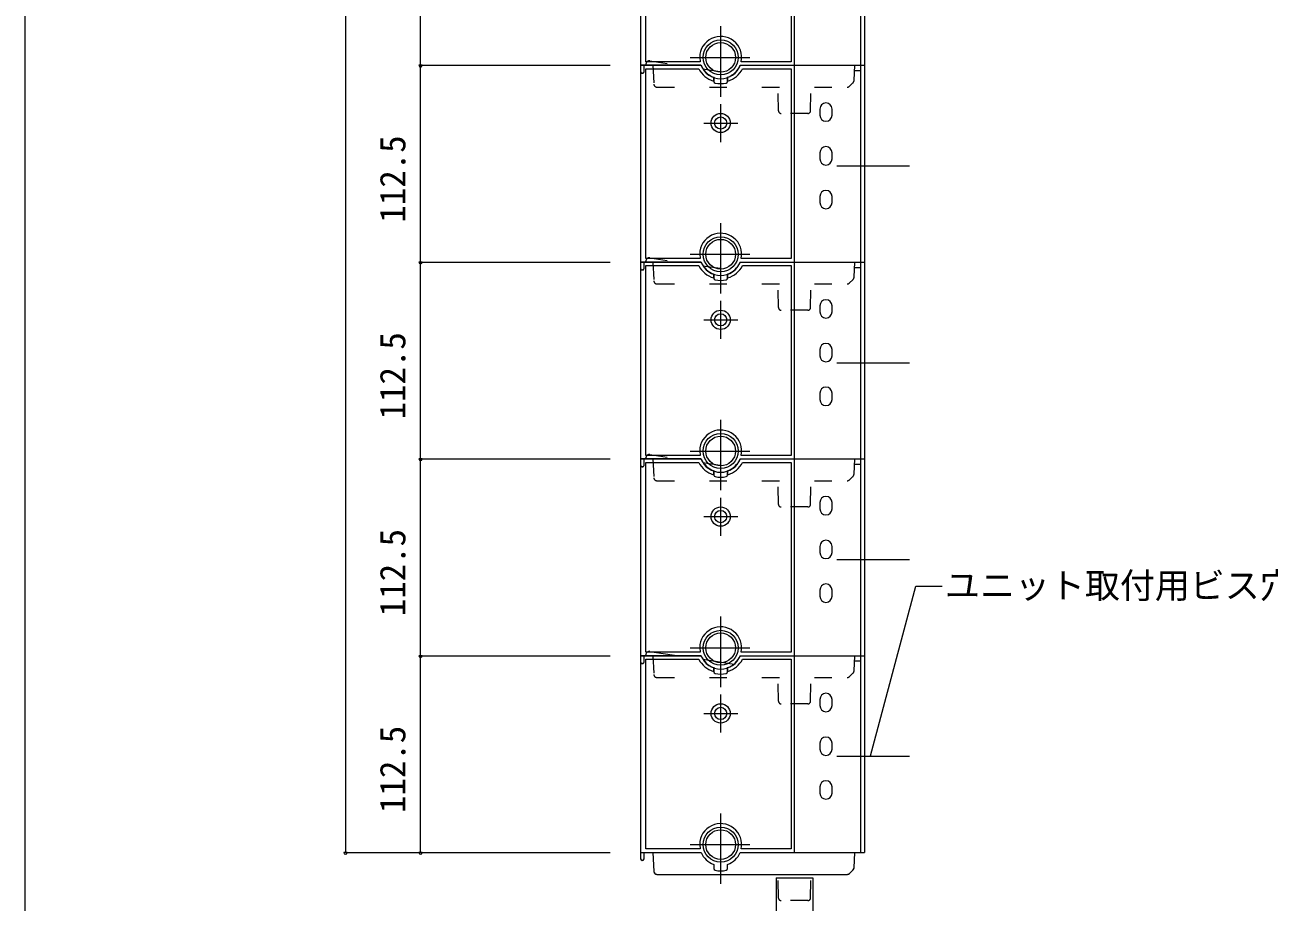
# Model space of a CAD drawing. Units: millimetres, scale not verified. Extents: x -1916 to 1917, y -1364 to 1364.
# Drawn here: x -1916 to -1204, y -777 to -276 of the extents above; entities that cross this region are included whole.
import ezdxf
from ezdxf.enums import TextEntityAlignment as Align

# ---------------------------------------------------------------- set-up
doc = ezdxf.new("R2010")
doc.units = ezdxf.units.MM
doc.header["$LTSCALE"] = 10
doc.linetypes.add('USER1', pattern=[3, 1, -2])
doc.linetypes.add('USER5', pattern=[24, 12, -5, 2, -5])
for name, color, linetype, lineweight in [('0-2_A-3', 3, 'USER5', 18), ('0-5_A-6', 7, 'Continuous', 18), ('0-6_A-7', 5, 'Continuous', 18), ('0-8_A-A', 3, 'Continuous', 18), ('0-9_A-B', 3, 'Continuous', 18), ('0-A_A-C', 3, 'USER1', 18), ('7-A', 7, 'Continuous', 9), ('F-4', 7, 'Continuous', 18)]:
    doc.layers.add(name, color=color, linetype=linetype, lineweight=lineweight)
doc.styles.add('ＭＳ ゴシック', font='')
doc.styles.get('ＭＳ ゴシック').set_extended_font_data('MS Gothic')

msp = doc.modelspace()

# ---------------------------------------------------------------- linework, layer by layer
at = {"layer": '0-2_A-3', "color": 5}
for p, q in [((-1451.73, -356.41), (-1410.18, -356.41)), ((-1451.73, -468.91), (-1410.18, -468.91)), ((-1451.73, -581.41), (-1410.18, -581.41)), ((-1451.73, -693.91), (-1410.18, -693.91))]:
    msp.add_line(p, q, dxfattribs=at)
at = {"layer": '0-5_A-6'}
for p, q in [((-1732.59, 601.09), (-1732.59, -748.91)), ((-1689.69, -298.91), (-1689.69, -186.41)), ((-1688.69, -298.91), (-1690.69, -298.91)), ((-1689.69, -298.91), (-1581.21, -298.91)), ((-1689.69, -411.41), (-1689.69, -298.91)), ((-1688.69, -411.41), (-1690.69, -411.41)), ((-1689.69, -411.41), (-1581.21, -411.41)), ((-1689.69, -523.91), (-1689.69, -411.41)), ((-1688.69, -523.91), (-1690.69, -523.91)), ((-1689.69, -523.91), (-1581.21, -523.91)), ((-1689.69, -636.41), (-1689.69, -523.91)), ((-1688.69, -636.41), (-1690.69, -636.41)), ((-1689.69, -636.41), (-1581.21, -636.41)), ((-1689.69, -748.91), (-1689.69, -636.41)), ((-1731.59, -748.91), (-1733.59, -748.91)), ((-1732.59, -748.91), (-1581.21, -748.91)), ((-1688.69, -748.91), (-1690.69, -748.91))]:
    msp.add_line(p, q, dxfattribs=at)
for centre in [(-1689.69, -298.91), (-1689.69, -411.41), (-1689.69, -523.91), (-1689.69, -636.41), (-1732.59, -748.91), (-1689.69, -748.91)]:
    msp.add_arc(centre, 1, 180, 0, dxfattribs=at)
at = {"layer": '0-6_A-7'}
msp.add_lwpolyline([(-1432.4, -693.69), (-1406.42, -596.74), (-1391.33, -596.74)], dxfattribs=at)
at = {"layer": '0-8_A-A'}
for p, q in [((-1563.85, -186.41), (-1563.85, -298.91)), ((-1477.85, -188.41), (-1477.85, -296.91)), ((-1475.85, -298.91), (-1475.85, -186.41)), ((-1437.85, -298.91), (-1437.85, -186.41)), ((-1435.85, -186.41), (-1435.85, -298.91)), ((-1530.08, -294.26), (-1529.82, -296.91)), ((-1477.85, -296.91), (-1506.35, -296.91)), ((-1563.85, -298.91), (-1529.21, -298.91)), ((-1522.04, -305.74), (-1522.04, -308.09)), ((-1514.12, -308.09), (-1514.12, -305.74)), ((-1506.96, -298.91), (-1435.85, -298.91)), ((-1529.37, -411.41), (-1563.85, -411.41)), ((-1563.85, -411.41), (-1563.85, -523.91)), ((-1506.8, -411.41), (-1435.85, -411.41)), ((-1475.85, -523.91), (-1475.85, -411.41)), ((-1437.85, -523.91), (-1437.85, -411.41)), ((-1435.85, -411.41), (-1435.85, -523.91)), ((-1560.96, -413.41), (-1530.65, -413.41)), ((-1522.23, -418.33), (-1522.23, -420.44)), ((-1513.93, -420.44), (-1513.93, -418.33)), ((-1505.51, -413.41), (-1477.85, -413.41)), ((-1477.85, -413.41), (-1477.85, -521.91)), ((-1441.68, -414.41), (-1437.85, -414.41)), ((-1461.35, -436.41), (-1461.35, -439.91)), ((-1454.35, -439.91), (-1454.35, -436.41)), ((-1461.35, -461.41), (-1461.35, -464.91)), ((-1454.35, -464.91), (-1454.35, -461.41)), ((-1461.35, -486.41), (-1461.35, -489.91)), ((-1454.35, -489.91), (-1454.35, -486.41)), ((-1530.08, -519.26), (-1529.82, -521.91)), ((-1563.85, -523.91), (-1529.21, -523.91)), ((-1506.96, -523.91), (-1435.85, -523.91)), ((-1477.85, -521.91), (-1506.35, -521.91)), ((-1522.04, -530.74), (-1522.04, -533.09)), ((-1514.12, -533.09), (-1514.12, -530.74)), ((-1563.85, -636.41), (-1563.85, -752.46)), ((-1529.37, -636.41), (-1563.85, -636.41)), ((-1560.96, -746.91), (-1560.96, -638.41)), ((-1560.96, -638.41), (-1530.65, -638.41)), ((-1560.85, -636.41), (-1560.85, -635.9)), ((-1558.55, -633.92), (-1541.99, -636.41)), ((-1528.28, -638.47), (-1510.32, -641.18)), ((-1506.8, -636.41), (-1435.85, -636.41)), ((-1505.51, -638.41), (-1477.85, -638.41)), ((-1477.85, -638.41), (-1477.85, -746.91)), ((-1475.85, -748.91), (-1475.85, -636.41)), ((-1441.68, -639.41), (-1437.85, -639.41)), ((-1437.85, -748.91), (-1437.85, -636.41)), ((-1435.85, -636.41), (-1435.85, -748.91)), ((-1522.23, -643.33), (-1522.23, -645.44)), ((-1513.93, -645.44), (-1513.93, -643.33)), ((-1461.35, -661.41), (-1461.35, -664.91)), ((-1454.35, -664.91), (-1454.35, -661.41)), ((-1461.35, -686.41), (-1461.35, -689.91)), ((-1454.35, -689.91), (-1454.35, -686.41)), ((-1461.35, -711.41), (-1461.35, -714.91)), ((-1454.35, -714.91), (-1454.35, -711.41)), ((-1529.82, -746.91), (-1560.96, -746.91)), ((-1530.08, -744.26), (-1529.82, -746.91)), ((-1477.85, -746.91), (-1506.35, -746.91)), ((-1563.85, -748.91), (-1529.21, -748.91)), ((-1562.8, -753.41), (-1562.9, -753.41)), ((-1561.85, -752.46), (-1561.85, -748.91)), ((-1556.85, -748.91), (-1556.29, -759.7)), ((-1506.96, -748.91), (-1435.85, -748.91)), ((-1441.81, -757.62), (-1441.35, -748.91)), ((-1522.04, -755.74), (-1522.04, -758.09)), ((-1514.12, -758.09), (-1514.12, -755.74)), ((-1442.43, -758.96), (-1444.43, -760.86)), ((-1554.49, -761.41), (-1445.8, -761.41))]:
    msp.add_line(p, q, dxfattribs=at)
at = {"layer": '0-8_A-A', "linetype": 'USER5'}
for p, q in [((-1518.08, -316.86), (-1518.08, -276.59)), ((-1535.44, -294.41), (-1501.48, -294.41)), ((-1518.08, -455.3), (-1518.08, -433.61)), ((-1527.65, -444.41), (-1508.23, -444.41)), ((-1518.08, -541.86), (-1518.08, -501.59)), ((-1535.44, -519.41), (-1501.48, -519.41)), ((-1518.08, -680.3), (-1518.08, -658.61)), ((-1527.65, -669.41), (-1508.23, -669.41)), ((-1518.08, -766.86), (-1518.08, -726.59)), ((-1535.44, -744.41), (-1501.48, -744.41))]:
    msp.add_line(p, q, dxfattribs=at)
at = {"layer": '0-8_A-A', "linetype": 'USER1'}
for p, q in [((-1563.85, -298.91), (-1563.85, -302.46)), ((-1562.8, -303.41), (-1562.9, -303.41)), ((-1561.85, -302.46), (-1561.85, -298.91)), ((-1560.85, -411.41), (-1560.85, -410.9)), ((-1558.55, -408.92), (-1541.99, -411.41)), ((-1528.28, -413.47), (-1510.32, -416.18)), ((-1563.85, -523.91), (-1563.85, -527.46)), ((-1561.85, -527.46), (-1561.85, -523.91)), ((-1562.8, -528.41), (-1562.9, -528.41))]:
    msp.add_line(p, q, dxfattribs=at)
at = {"layer": '0-8_A-A'}
for points in [[(-1529.82, -296.91), (-1560.96, -296.91), (-1560.96, -188.41)], [(-1529.82, -521.91), (-1560.96, -521.91), (-1560.96, -413.41)]]:
    msp.add_lwpolyline(points, dxfattribs=at)
for centre, radius in [((-1518.08, -294.41), 10), ((-1518.08, -294.41), 8.5), ((-1518.08, -444.41), 5.5), ((-1518.08, -444.41), 3.5), ((-1518.08, -519.41), 10), ((-1518.08, -519.41), 8.5), ((-1518.08, -669.41), 5.5), ((-1518.08, -669.41), 3.5), ((-1518.08, -744.41), 10), ((-1518.08, -744.41), 8.5)]:
    msp.add_circle(centre, radius, dxfattribs=at)
for centre, radius, start, end in [((-1518.08, -294.41), 12, 347.975, 179.291), ((-1518.08, -294.41), 12, 202.024, 250.736), ((-1518.08, -294.41), 12, 289.264, 337.976), ((-1521.04, -308.09), 1, 180, 257.798), ((-1518.08, -294.41), 15, 257.798, 282.202), ((-1515.12, -308.09), 1, 282.202, 0), ((-1518.08, -406.91), 12.15, 201.738, 338.262), ((-1518.08, -406.91), 14.15, 207.346, 252.945), ((-1518.08, -406.91), 14.15, 287.055, 332.654), ((-1457.85, -436.41), 3.5, 0, 180), ((-1457.85, -439.91), 3.5, 180, 0), ((-1457.85, -461.41), 3.5, 0, 180), ((-1457.85, -464.91), 3.5, 180, 0), ((-1457.85, -486.41), 3.5, 0, 180), ((-1457.85, -489.91), 3.5, 180, 0), ((-1518.08, -519.41), 12, 347.975, 179.291), ((-1518.08, -519.41), 12, 202.024, 250.736), ((-1518.08, -519.41), 12, 289.264, 337.976), ((-1521.04, -533.09), 1, 180, 257.798), ((-1515.12, -533.09), 1, 282.202, 0), ((-1518.08, -519.41), 15, 257.798, 282.202), ((-1558.85, -635.9), 2, 81.44, 180), ((-1518.08, -631.91), 14.15, 207.346, 252.945), ((-1518.08, -631.91), 12.15, 201.738, 338.262), ((-1518.08, -631.91), 14.15, 287.055, 332.654), ((-1457.85, -661.41), 3.5, 0, 180), ((-1457.85, -664.91), 3.5, 180, 0), ((-1457.85, -686.41), 3.5, 0, 180), ((-1457.85, -689.91), 3.5, 180, 0), ((-1457.85, -711.41), 3.5, 0, 180), ((-1457.85, -714.91), 3.5, 180, 0), ((-1518.08, -744.41), 12, 347.975, 179.291), ((-1562.9, -752.46), 0.95, 180, 270), ((-1562.8, -752.46), 0.95, 270, 0), ((-1518.08, -744.41), 12, 202.024, 250.736), ((-1518.08, -744.41), 12, 289.264, 337.976), ((-1554.49, -759.61), 1.8, 183.002, 270), ((-1521.04, -758.09), 1, 180, 257.798), ((-1518.08, -744.41), 15, 257.798, 282.202), ((-1515.12, -758.09), 1, 282.202, 0), ((-1445.8, -759.41), 2, 270, 313.5), ((-1443.8, -757.51), 2, 313.5, 357)]:
    msp.add_arc(centre, radius, start, end, dxfattribs=at)
at = {"layer": '0-8_A-A', "linetype": 'USER1'}
for centre, radius, start, end in [((-1562.9, -302.46), 0.95, 180, 270), ((-1562.8, -302.46), 0.95, 270, 0), ((-1558.85, -410.9), 2, 81.44, 180), ((-1562.9, -527.46), 0.95, 180, 270), ((-1562.8, -527.46), 0.95, 270, 0)]:
    msp.add_arc(centre, radius, start, end, dxfattribs=at)
at = {"layer": '0-9_A-B', "linetype": 'USER1'}
for p, q in [((-1560.85, -298.91), (-1560.85, -298.4)), ((-1558.55, -296.42), (-1541.99, -298.91)), ((-1528.28, -300.97), (-1510.32, -303.68)), ((-1563.85, -411.41), (-1563.85, -414.96)), ((-1561.85, -414.96), (-1561.85, -411.41)), ((-1562.8, -415.91), (-1562.9, -415.91)), ((-1560.85, -523.91), (-1560.85, -523.4)), ((-1558.55, -521.42), (-1541.99, -523.91)), ((-1528.28, -525.97), (-1510.32, -528.68)), ((-1563.85, -636.41), (-1563.85, -639.96)), ((-1561.85, -639.96), (-1561.85, -636.41)), ((-1562.8, -640.91), (-1562.9, -640.91))]:
    msp.add_line(p, q, dxfattribs=at)
at = {"layer": '0-9_A-B'}
for p, q in [((-1529.37, -298.91), (-1563.85, -298.91)), ((-1563.85, -298.91), (-1563.85, -411.41)), ((-1560.96, -300.91), (-1530.65, -300.91)), ((-1522.23, -305.83), (-1522.23, -307.94)), ((-1513.93, -307.94), (-1513.93, -305.83)), ((-1506.8, -298.91), (-1435.85, -298.91)), ((-1505.51, -300.91), (-1477.85, -300.91)), ((-1477.85, -300.91), (-1477.85, -409.41)), ((-1475.85, -411.41), (-1475.85, -298.91)), ((-1441.68, -301.91), (-1437.85, -301.91)), ((-1437.85, -411.41), (-1437.85, -298.91)), ((-1435.85, -298.91), (-1435.85, -411.41)), ((-1461.35, -323.91), (-1461.35, -327.41)), ((-1454.35, -327.41), (-1454.35, -323.91)), ((-1461.35, -348.91), (-1461.35, -352.41)), ((-1454.35, -352.41), (-1454.35, -348.91)), ((-1461.35, -373.91), (-1461.35, -377.41)), ((-1454.35, -377.41), (-1454.35, -373.91)), ((-1563.85, -411.41), (-1529.21, -411.41)), ((-1530.08, -406.76), (-1529.82, -409.41)), ((-1506.96, -411.41), (-1435.85, -411.41)), ((-1477.85, -409.41), (-1506.35, -409.41)), ((-1522.04, -418.24), (-1522.04, -420.59)), ((-1514.12, -420.59), (-1514.12, -418.24)), ((-1529.37, -523.91), (-1563.85, -523.91)), ((-1563.85, -523.91), (-1563.85, -636.41)), ((-1560.96, -525.91), (-1530.65, -525.91)), ((-1506.8, -523.91), (-1435.85, -523.91)), ((-1505.51, -525.91), (-1477.85, -525.91)), ((-1477.85, -525.91), (-1477.85, -634.41)), ((-1475.85, -636.41), (-1475.85, -523.91)), ((-1437.85, -636.41), (-1437.85, -523.91)), ((-1435.85, -523.91), (-1435.85, -636.41)), ((-1522.23, -530.83), (-1522.23, -532.94)), ((-1513.93, -532.94), (-1513.93, -530.83)), ((-1441.68, -526.91), (-1437.85, -526.91)), ((-1461.35, -548.91), (-1461.35, -552.41)), ((-1454.35, -552.41), (-1454.35, -548.91)), ((-1461.35, -573.91), (-1461.35, -577.41)), ((-1454.35, -577.41), (-1454.35, -573.91)), ((-1461.35, -598.91), (-1461.35, -602.41)), ((-1454.35, -602.41), (-1454.35, -598.91)), ((-1530.08, -631.76), (-1529.82, -634.41)), ((-1563.85, -636.41), (-1529.21, -636.41)), ((-1506.96, -636.41), (-1435.85, -636.41)), ((-1477.85, -634.41), (-1506.35, -634.41)), ((-1522.04, -643.24), (-1522.04, -645.59)), ((-1514.12, -645.59), (-1514.12, -643.24))]:
    msp.add_line(p, q, dxfattribs=at)
at = {"layer": '0-9_A-B', "linetype": 'USER5'}
for p, q in [((-1518.08, -342.8), (-1518.08, -321.11)), ((-1527.65, -331.91), (-1508.23, -331.91)), ((-1518.08, -429.36), (-1518.08, -389.09)), ((-1535.44, -406.91), (-1501.48, -406.91)), ((-1518.08, -567.8), (-1518.08, -546.11)), ((-1527.65, -556.91), (-1508.23, -556.91)), ((-1518.08, -654.36), (-1518.08, -614.09)), ((-1535.44, -631.91), (-1501.48, -631.91))]:
    msp.add_line(p, q, dxfattribs=at)
at = {"layer": '0-9_A-B'}
for points in [[(-1529.82, -409.41), (-1560.96, -409.41), (-1560.96, -300.91)], [(-1529.82, -634.41), (-1560.96, -634.41), (-1560.96, -525.91)]]:
    msp.add_lwpolyline(points, dxfattribs=at)
for centre, radius in [((-1518.08, -331.91), 5.5), ((-1518.08, -331.91), 3.5), ((-1518.08, -406.91), 10), ((-1518.08, -406.91), 8.5), ((-1518.08, -556.91), 5.5), ((-1518.08, -556.91), 3.5), ((-1518.08, -631.91), 10), ((-1518.08, -631.91), 8.5)]:
    msp.add_circle(centre, radius, dxfattribs=at)
at = {"layer": '0-9_A-B', "linetype": 'USER1'}
for centre, radius, start, end in [((-1558.85, -298.4), 2, 81.44, 180), ((-1562.9, -414.96), 0.95, 180, 270), ((-1562.8, -414.96), 0.95, 270, 0), ((-1558.85, -523.4), 2, 81.44, 180), ((-1562.9, -639.96), 0.95, 180, 270), ((-1562.8, -639.96), 0.95, 270, 0)]:
    msp.add_arc(centre, radius, start, end, dxfattribs=at)
at = {"layer": '0-9_A-B'}
for centre, radius, start, end in [((-1518.08, -294.41), 14.15, 207.346, 252.945), ((-1518.08, -294.41), 12.15, 201.738, 338.262), ((-1518.08, -294.41), 14.15, 287.055, 332.654), ((-1457.85, -323.91), 3.5, 0, 180), ((-1457.85, -327.41), 3.5, 180, 0), ((-1457.85, -348.91), 3.5, 0, 180), ((-1457.85, -352.41), 3.5, 180, 0), ((-1457.85, -373.91), 3.5, 0, 180), ((-1457.85, -377.41), 3.5, 180, 0), ((-1518.08, -406.91), 12, 347.975, 179.291), ((-1518.08, -406.91), 12, 202.024, 250.736), ((-1518.08, -406.91), 12, 289.264, 337.976), ((-1521.04, -420.59), 1, 180, 257.798), ((-1518.08, -406.91), 15, 257.798, 282.202), ((-1515.12, -420.59), 1, 282.202, 0), ((-1518.08, -519.41), 14.15, 207.346, 252.945), ((-1518.08, -519.41), 12.15, 201.738, 338.262), ((-1518.08, -519.41), 14.15, 287.055, 332.654), ((-1457.85, -548.91), 3.5, 0, 180), ((-1457.85, -552.41), 3.5, 180, 0), ((-1457.85, -573.91), 3.5, 0, 180), ((-1457.85, -577.41), 3.5, 180, 0), ((-1457.85, -598.91), 3.5, 0, 180), ((-1457.85, -602.41), 3.5, 180, 0), ((-1518.08, -631.91), 12, 347.975, 179.291), ((-1518.08, -631.91), 12, 202.024, 250.736), ((-1518.08, -631.91), 12, 289.264, 337.976), ((-1521.04, -645.59), 1, 180, 257.798), ((-1518.08, -631.91), 15, 257.798, 282.202), ((-1515.12, -645.59), 1, 282.202, 0)]:
    msp.add_arc(centre, radius, start, end, dxfattribs=at)
at = {"layer": '0-A_A-C'}
for p, q in [((-1556.85, -298.91), (-1556.29, -309.7)), ((-1441.81, -307.62), (-1441.35, -298.91)), ((-1554.49, -311.41), (-1445.8, -311.41)), ((-1485.03, -324.94), (-1485.26, -311.41)), ((-1466.68, -324.94), (-1466.44, -311.41)), ((-1442.43, -308.96), (-1444.43, -310.86)), ((-1468.17, -326.41), (-1483.53, -326.41)), ((-1556.85, -411.41), (-1556.29, -422.2)), ((-1441.81, -420.12), (-1441.35, -411.41)), ((-1554.49, -423.91), (-1445.8, -423.91)), ((-1485.03, -437.44), (-1485.26, -423.91)), ((-1466.68, -437.44), (-1466.44, -423.91)), ((-1442.43, -421.46), (-1444.43, -423.36)), ((-1468.17, -438.91), (-1483.53, -438.91)), ((-1556.85, -523.91), (-1556.29, -534.7)), ((-1441.81, -532.62), (-1441.35, -523.91)), ((-1554.49, -536.41), (-1445.8, -536.41)), ((-1485.03, -549.94), (-1485.26, -536.41)), ((-1466.68, -549.94), (-1466.44, -536.41)), ((-1442.43, -533.96), (-1444.43, -535.86)), ((-1468.17, -551.41), (-1483.53, -551.41)), ((-1556.85, -636.41), (-1556.29, -647.2)), ((-1441.81, -645.12), (-1441.35, -636.41)), ((-1442.43, -646.46), (-1444.43, -648.36)), ((-1554.49, -648.91), (-1445.8, -648.91)), ((-1485.03, -662.44), (-1485.26, -648.91)), ((-1466.68, -662.44), (-1466.44, -648.91)), ((-1468.17, -663.91), (-1483.53, -663.91)), ((-1441.81, -757.62), (-1441.35, -748.91)), ((-1442.43, -758.96), (-1444.43, -760.86)), ((-1554.49, -761.41), (-1445.8, -761.41)), ((-1485.03, -774.94), (-1485.26, -761.41)), ((-1466.68, -774.94), (-1466.44, -761.41)), ((-1468.17, -776.41), (-1483.53, -776.41))]:
    msp.add_line(p, q, dxfattribs=at)
for centre, radius, start, end in [((-1554.49, -309.61), 1.8, 183.002, 270), ((-1445.8, -309.41), 2, 270, 313.5), ((-1443.8, -307.51), 2, 313.5, 357), ((-1483.53, -324.91), 1.5, 181, 270), ((-1468.17, -324.91), 1.5, 270, 359), ((-1554.49, -422.11), 1.8, 183.002, 270), ((-1445.8, -421.91), 2, 270, 313.5), ((-1443.8, -420.01), 2, 313.5, 357), ((-1483.53, -437.41), 1.5, 181, 270), ((-1468.17, -437.41), 1.5, 270, 359), ((-1443.8, -532.51), 2, 313.5, 357), ((-1554.49, -534.61), 1.8, 183.002, 270), ((-1445.8, -534.41), 2, 270, 313.5), ((-1483.53, -549.91), 1.5, 181, 270), ((-1468.17, -549.91), 1.5, 270, 359), ((-1554.49, -647.11), 1.8, 183.002, 270), ((-1443.8, -645.01), 2, 313.5, 357), ((-1445.8, -646.91), 2, 270, 313.5), ((-1483.53, -662.41), 1.5, 181, 270), ((-1468.17, -662.41), 1.5, 270, 359), ((-1554.49, -759.61), 1.8, 183.002, 270), ((-1445.8, -759.41), 2, 270, 313.5), ((-1443.8, -757.51), 2, 313.5, 357), ((-1483.53, -774.91), 1.5, 181, 270), ((-1468.17, -774.91), 1.5, 270, 359)]:
    msp.add_arc(centre, radius, start, end, dxfattribs=at)
at = {"layer": '7-A'}
for p, q in [((-1486.35, -763.41), (-1486.35, -833.43)), ((-1486.35, -763.41), (-1465.35, -763.41)), ((-1465.35, -763.41), (-1465.35, -833.43))]:
    msp.add_line(p, q, dxfattribs=at)
at = {"layer": 'F-4'}
msp.add_lwpolyline([(-1915.97, 1338.76), (-1915.97, -1364.21), (1900.73, -1364.21)], dxfattribs=at)

# ---------------------------------------------------------------- texts
at = {"layer": '0-5_A-6', "style": 'ＭＳ ゴシック'}
for p in [(-1693.97, -388.84), (-1693.97, -501.34), (-1693.97, -613.84), (-1693.97, -726.34)]:
    msp.add_text('112.5', height=14.66, rotation=90, dxfattribs=at).set_placement(p, align=Align.BOTTOM_LEFT)
at = {"layer": '0-6_A-7', "color": 7, "style": 'ＭＳ ゴシック'}
msp.add_text('ユニット取付用ビス穴位置', height=14.66, dxfattribs=at).set_placement((-1389.77, -607.98), align=Align.BOTTOM_LEFT)

doc.saveas('drawing.dxf')
